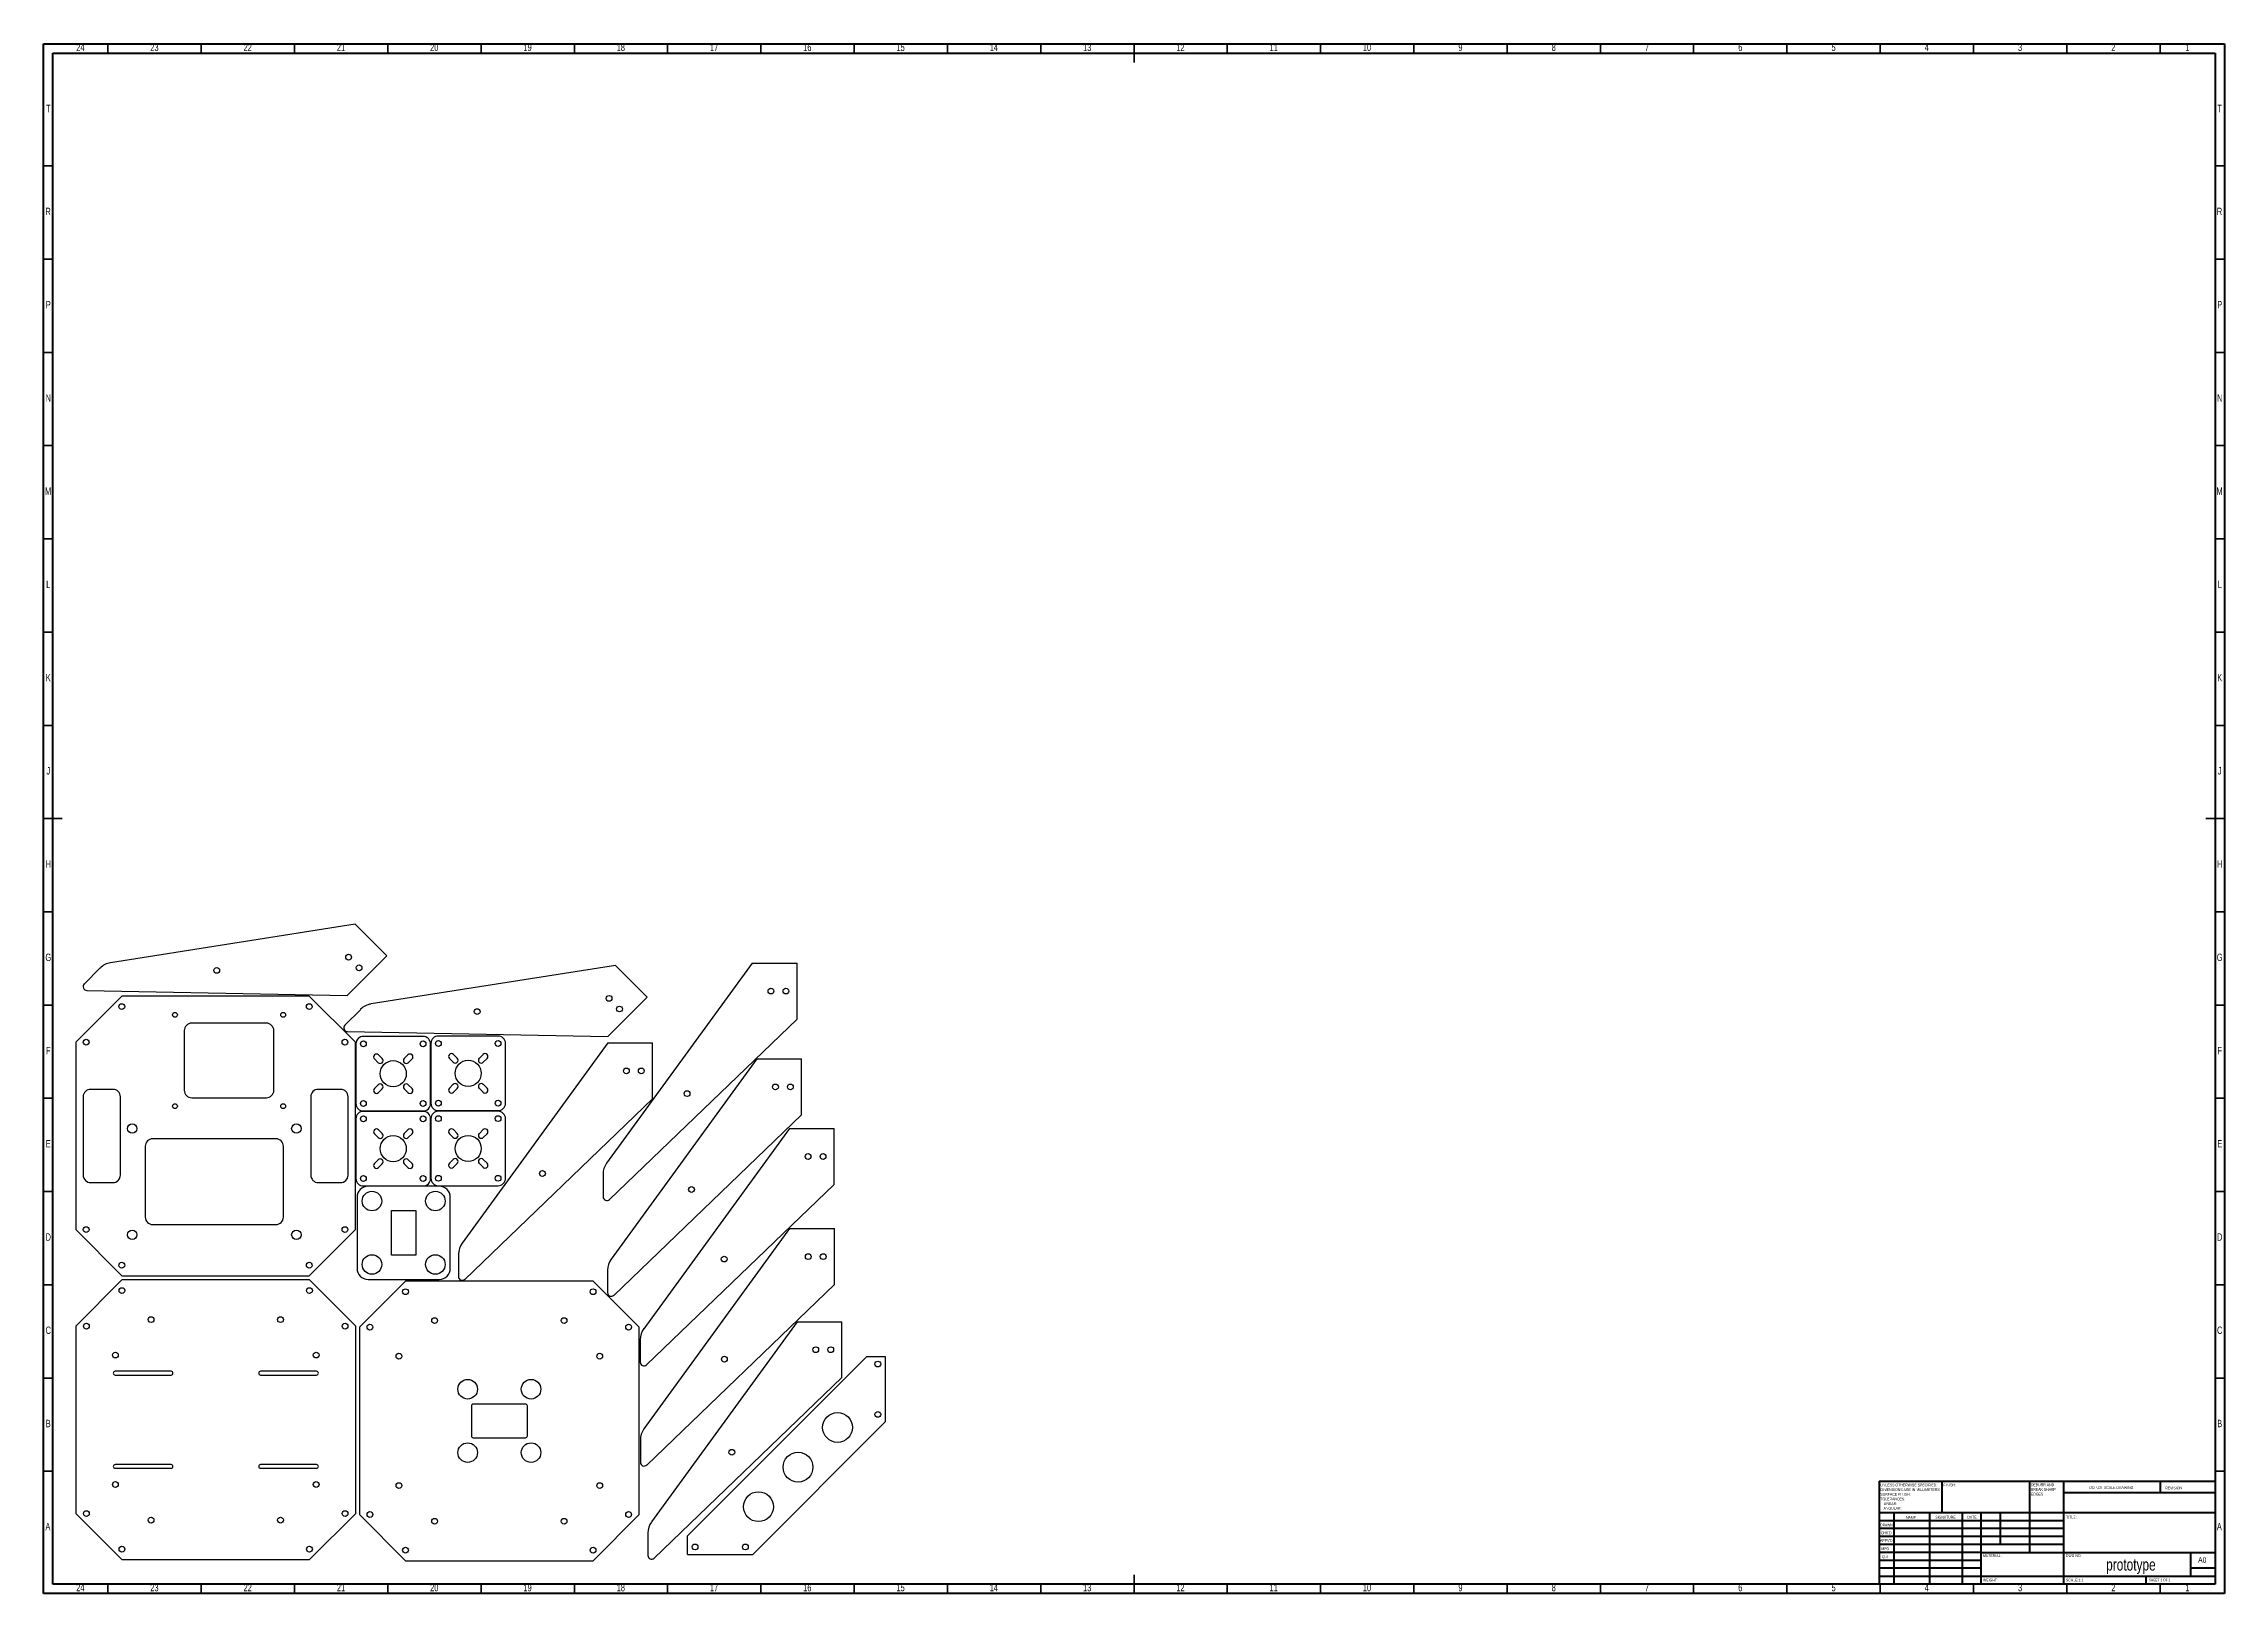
# Model space of a CAD drawing. Header units: millimetres. Extents: x 15 to 1184, y 5 to 836.
import ezdxf

# ---------------------------------------------------------------- set-up
doc = ezdxf.new("R2010")
doc.units = ezdxf.units.MM
doc.styles.add('SLDTEXTSTYLE0', font='TXT', dxfattribs={"width": 0.686449})
doc.styles.add('SLDTEXTSTYLE1', font='TXT', dxfattribs={"width": 0.75})
doc.styles.add('SLDTEXTSTYLE2', font='TXT', dxfattribs={"width": 0.6875})

# ---------------------------------------------------------------- blocks, each defined once
blk = doc.blocks.new('SW_NOTE_0')
at = {"color": 0, "linetype": 'Continuous', "lineweight": 0, "char_height": 1.5, "attachment_point": 1, "style": 'SLDTEXTSTYLE1'}
for s, insert in [('UNLESS OTHERWISE SPECIFIED:', (0, 1.9)), ('TOLERANCES:', (0, -5.6)), ('DIMENSIONS ARE IN MILLIMETERS', (0, -0.6)), ('SURFACE FINISH:', (0, -3.1)), ('ANGULAR:', (1.7, -10.6)), ('LINEAR:', (1.7, -8.1))]:
    blk.add_mtext(s, dxfattribs=dict(at, insert=insert))
blk = doc.blocks.new('SW_NOTE_0_1')
at = {"color": 0, "linetype": 'Continuous', "lineweight": 0, "char_height": 1.5, "attachment_point": 1, "style": 'SLDTEXTSTYLE1'}
for s, insert in [('DEBURR AND', (0, 1.9)), ('BREAK SHARP', (0, -0.6)), ('EDGES', (0, -3.1))]:
    blk.add_mtext(s, dxfattribs=dict(at, insert=insert))

msp = doc.modelspace()

# ---------------------------------------------------------------- linework, layer by layer
at = {"color": 7, "linetype": 'Continuous', "lineweight": 70}
for p, q in [((15, 5), (15, 836)), ((15, 836), (1184, 836)), ((20, 10), (20, 831)), ((20, 831), (1179, 831)), ((1179, 831), (1179, 10)), ((1184, 836), (1184, 5)), ((1184, 5), (15, 5)), ((1179, 10), (20, 10))]:
    msp.add_line(p, q, dxfattribs=at)
at = {"color": 7, "linetype": 'Continuous', "lineweight": 35}
for p, q in [((49.5, 831), (49.5, 836)), ((99.5, 831), (99.5, 836)), ((149.5, 831), (149.5, 836)), ((199.5, 831), (199.5, 836)), ((249.5, 831), (249.5, 836)), ((299.5, 831), (299.5, 836)), ((349.5, 831), (349.5, 836)), ((399.5, 831), (399.5, 836)), ((449.5, 831), (449.5, 836)), ((499.5, 831), (499.5, 836)), ((549.5, 831), (549.5, 836)), ((599.5, 831), (599.5, 836)), ((599.5, 836), (599.5, 826)), ((649.5, 831), (649.5, 836)), ((699.5, 831), (699.5, 836)), ((749.5, 831), (749.5, 836)), ((799.5, 831), (799.5, 836)), ((849.5, 831), (849.5, 836)), ((899.5, 831), (899.5, 836)), ((949.5, 831), (949.5, 836)), ((999.5, 831), (999.5, 836)), ((1049.5, 831), (1049.5, 836)), ((1099.5, 831), (1099.5, 836)), ((1149.5, 831), (1149.5, 836)), ((20, 770.5), (15, 770.5)), ((1179, 770.5), (1184, 770.5)), ((20, 720.5), (15, 720.5)), ((1179, 720.5), (1184, 720.5)), ((20, 670.5), (15, 670.5)), ((1179, 670.5), (1184, 670.5)), ((20, 620.5), (15, 620.5)), ((1179, 620.5), (1184, 620.5)), ((20, 570.5), (15, 570.5)), ((1179, 570.5), (1184, 570.5)), ((20, 520.5), (15, 520.5)), ((1179, 520.5), (1184, 520.5)), ((20, 470.5), (15, 470.5)), ((1179, 470.5), (1184, 470.5)), ((20, 420.5), (15, 420.5)), ((15, 420.5), (25, 420.5)), ((1184, 420.5), (1174, 420.5)), ((1179, 420.5), (1184, 420.5)), ((20, 370.5), (15, 370.5)), ((1179, 370.5), (1184, 370.5)), ((20, 320.5), (15, 320.5)), ((1179, 320.5), (1184, 320.5)), ((20, 270.5), (15, 270.5)), ((1179, 270.5), (1184, 270.5)), ((20, 220.5), (15, 220.5)), ((1179, 220.5), (1184, 220.5)), ((20, 170.5), (15, 170.5)), ((1179, 170.5), (1184, 170.5)), ((20, 120.5), (15, 120.5)), ((1179, 120.5), (1184, 120.5)), ((20, 70.5), (15, 70.5)), ((1179, 70.5), (1184, 70.5)), ((599.5, 5), (599.5, 15)), ((49.5, 10), (49.5, 5)), ((99.5, 10), (99.5, 5)), ((149.5, 10), (149.5, 5)), ((199.5, 10), (199.5, 5)), ((249.5, 10), (249.5, 5)), ((299.5, 10), (299.5, 5)), ((349.5, 10), (349.5, 5)), ((399.5, 10), (399.5, 5)), ((449.5, 10), (449.5, 5)), ((499.5, 10), (499.5, 5)), ((549.5, 10), (549.5, 5)), ((599.5, 10), (599.5, 5)), ((649.5, 10), (649.5, 5)), ((699.5, 10), (699.5, 5)), ((749.5, 10), (749.5, 5)), ((799.5, 10), (799.5, 5)), ((849.5, 10), (849.5, 5)), ((899.5, 10), (899.5, 5)), ((949.5, 10), (949.5, 5)), ((999.5, 10), (999.5, 5)), ((1049.5, 10), (1049.5, 5)), ((1099.5, 10), (1099.5, 5)), ((1149.5, 10), (1149.5, 5))]:
    msp.add_line(p, q, dxfattribs=at)
at = {"color": 7, "linetype": 'Continuous', "lineweight": 25}
for p, q in [((182, 363.9), (50.9, 343.2)), ((182, 363.9), (199, 346.9)), ((45.3, 340.4), (36.8, 331.8)), ((177.8, 325.7), (199, 346.9)), ((321.6, 341.8), (190.5, 321.1)), ((394.9, 343), (316.8, 235.7)), ((321.6, 341.8), (338.6, 324.8)), ((394.9, 343), (418.9, 343)), ((418.9, 313), (418.9, 343)), ((38.2, 328.4), (177.8, 325.7)), ((32.2, 300.6), (56.9, 325.3)), ((157.4, 325.3), (56.9, 325.3)), ((182.2, 300.6), (157.4, 325.3)), ((185, 318.2), (176.4, 309.7)), ((317.4, 303.6), (338.6, 324.8)), ((90.4, 306.8), (90.4, 274.8)), ((134.4, 310.8), (94.4, 310.8)), ((138.4, 274.8), (138.4, 306.8)), ((177.8, 306.3), (317.4, 303.6)), ((318.3, 216.3), (418.9, 313)), ((32.2, 300.6), (32.2, 200.1)), ((182.2, 200.1), (182.2, 300.6)), ((182.4, 299.7), (182.4, 267.7)), ((218.4, 303.7), (186.4, 303.7)), ((196.5, 291.8), (194.5, 293.8)), ((208.3, 291.8), (210.3, 293.8)), ((222.4, 267.7), (222.4, 299.7)), ((222.6, 299.9), (222.6, 267.9)), ((258.6, 303.9), (226.6, 303.9)), ((236.7, 292), (234.7, 294)), ((317.4, 300.2), (239.4, 192.8)), ((248.6, 292), (250.6, 294)), ((262.6, 267.9), (262.6, 299.9)), ((317.4, 300.2), (341.4, 300.2)), ((341.4, 270.2), (341.4, 300.2)), ((194.3, 289.6), (192.3, 291.6)), ((210.5, 289.6), (212.5, 291.6)), ((234.6, 289.8), (232.6, 291.8)), ((250.7, 289.8), (252.7, 291.8)), ((397.3, 291.6), (319.2, 184.2)), ((397.3, 291.6), (421.3, 291.6)), ((421.3, 261.6), (421.3, 291.6)), ((36.2, 271.3), (36.2, 229.3)), ((52.2, 275.3), (40.2, 275.3)), ((56.2, 229.3), (56.2, 271.3)), ((94.4, 270.8), (134.4, 270.8)), ((158.2, 271.3), (158.2, 229.3)), ((174.2, 275.3), (162.2, 275.3)), ((178.2, 229.3), (178.2, 271.3)), ((194.3, 277.8), (192.3, 275.8)), ((196.5, 275.6), (194.5, 273.6)), ((208.3, 275.6), (210.3, 273.6)), ((210.5, 277.8), (212.5, 275.8)), ((234.6, 278), (232.6, 276)), ((236.7, 275.8), (234.7, 273.8)), ((240.8, 173.4), (341.4, 270.2)), ((248.6, 275.8), (250.6, 273.8)), ((250.7, 278), (252.7, 276)), ((182.4, 259.5), (182.4, 227.5)), ((186.4, 263.7), (218.4, 263.7)), ((218.4, 263.5), (186.4, 263.5)), ((222.4, 227.5), (222.4, 259.5)), ((222.6, 259.6), (222.6, 227.6)), ((226.6, 263.9), (258.6, 263.9)), ((258.6, 263.6), (226.6, 263.6)), ((262.6, 227.6), (262.6, 259.6)), ((320.7, 164.8), (421.3, 261.6)), ((139.5, 248.8), (73.5, 248.8)), ((194.3, 249.4), (192.3, 251.4)), ((196.5, 251.6), (194.5, 253.6)), ((208.3, 251.6), (210.3, 253.6)), ((210.5, 249.4), (212.5, 251.4)), ((234.6, 249.5), (232.6, 251.5)), ((236.7, 251.7), (234.7, 253.7)), ((248.6, 251.7), (250.6, 253.7)), ((250.7, 249.5), (252.7, 251.5)), ((414.8, 254.3), (336.7, 146.9)), ((414.8, 254.3), (438.8, 254.3)), ((438.8, 224.3), (438.8, 254.3)), ((69.5, 244.8), (69.5, 206.8)), ((143.5, 206.8), (143.5, 244.8)), ((194.3, 237.6), (192.3, 235.6)), ((196.5, 235.4), (194.5, 233.4)), ((208.3, 235.4), (210.3, 233.4)), ((210.5, 237.6), (212.5, 235.6)), ((234.6, 237.7), (232.6, 235.7)), ((236.7, 235.5), (234.7, 233.5)), ((248.6, 235.5), (250.6, 233.5)), ((250.7, 237.7), (252.7, 235.7)), ((40.2, 225.3), (52.2, 225.3)), ((162.2, 225.3), (174.2, 225.3)), ((186.4, 223.5), (218.4, 223.5)), ((227, 223.4), (189, 223.4)), ((226.6, 223.6), (258.6, 223.6)), ((314.9, 229.8), (314.9, 217.7)), ((338.2, 127.6), (438.8, 224.3)), ((183, 217.4), (183, 179.4)), ((233, 179.4), (233, 217.4)), ((32.2, 200.1), (56.9, 175.3)), ((73.5, 202.8), (139.5, 202.8)), ((182.2, 200.1), (157.4, 175.3)), ((201.5, 210.4), (214.5, 210.4)), ((201.5, 186.4), (201.5, 210.4)), ((214.5, 210.4), (214.5, 186.4)), ((414.9, 200.6), (336.8, 93.2)), ((414.9, 200.6), (438.9, 200.6)), ((438.9, 170.6), (438.9, 200.6)), ((214.5, 186.4), (201.5, 186.4)), ((237.4, 186.9), (237.4, 174.9)), ((317.3, 178.3), (317.3, 166.3)), ((32.3, 148.3), (57, 173.1)), ((56.9, 175.3), (157.4, 175.3)), ((157.5, 173.1), (57, 173.1)), ((182.3, 148.3), (157.5, 173.1)), ((184.3, 147.8), (209, 172.5)), ((189, 173.4), (227, 173.4)), ((309.5, 172.5), (209, 172.5)), ((334.3, 147.8), (309.5, 172.5)), ((338.3, 73.8), (438.9, 170.6)), ((32.3, 148.3), (32.3, 47.8)), ((182.3, 47.8), (182.3, 148.3)), ((184.3, 147.8), (184.3, 47.3)), ((334.3, 47.3), (334.3, 147.8)), ((334.8, 141.1), (334.8, 129)), ((418.9, 150.7), (340.9, 43.3)), ((418.9, 150.7), (442.9, 150.7)), ((442.9, 120.7), (442.9, 150.7)), ((360.2, 35.9), (456.2, 132)), ((456.2, 132), (466.2, 132)), ((466.2, 132), (466.2, 97)), ((83.3, 124.1), (53.3, 124.1)), ((53.3, 122.1), (83.3, 122.1)), ((161.3, 124.1), (131.3, 124.1)), ((131.3, 122.1), (161.3, 122.1)), ((342.3, 23.9), (442.9, 120.7)), ((244.3, 105.5), (244.3, 89.5)), ((273.3, 106.5), (245.3, 106.5)), ((274.3, 89.5), (274.3, 105.5)), ((466.2, 97), (395.2, 25.9)), ((245.3, 88.5), (273.3, 88.5)), ((334.9, 87.3), (334.9, 75.3)), ((83.3, 74.1), (53.3, 74.1)), ((53.3, 72.1), (83.3, 72.1)), ((161.3, 74.1), (131.3, 74.1)), ((131.3, 72.1), (161.3, 72.1)), ((32.3, 47.8), (57, 23.1)), ((182.3, 47.8), (157.5, 23.1)), ((184.3, 47.3), (209, 22.5)), ((334.3, 47.3), (309.5, 22.5)), ((338.9, 37.4), (338.9, 25.4)), ((360.2, 25.9), (360.2, 35.9)), ((360.2, 25.9), (395.2, 25.9)), ((57, 23.1), (157.5, 23.1)), ((209, 22.5), (309.5, 22.5))]:
    msp.add_line(p, q, dxfattribs=at)
at = {"color": 7, "linetype": 'Continuous', "lineweight": 50}
for p, q in [((999, 65.2), (1179, 65.2)), ((999, 65.2), (999, 10)), ((1032.8, 48.2), (1032.8, 65.2)), ((1079.6, 65.2), (1079.6, 27)), ((1097.8, 65.2), (1097.8, 10)), ((1179, 58.9), (1097.8, 58.9)), ((1149.8, 58.9), (1149.8, 65.2)), ((1179, 48.2), (999, 48.2)), ((1006.8, 48.2), (1006.8, 10)), ((1026, 48.2), (1026, 10)), ((1043.4, 48.2), (1043.4, 10)), ((1053.6, 10), (1053.6, 48.2)), ((1064, 31.2), (1064, 48.2)), ((1097.8, 44), (999, 44)), ((1097.8, 39.8), (999, 39.8)), ((1097.8, 35.5), (999, 35.5)), ((1097.8, 31.2), (999, 31.2)), ((1053.6, 27), (999, 27)), ((1053.6, 27), (1179, 27)), ((1166, 14.2), (1166, 27)), ((1053.6, 22.7), (999, 22.7)), ((1053.6, 18.5), (999, 18.5)), ((999, 14.2), (1179, 14.2)), ((1142, 10), (1142, 14.2)), ((1179, 18.5), (1166, 18.5))]:
    msp.add_line(p, q, dxfattribs=at)
at = {"color": 7, "linetype": 'Continuous', "lineweight": 25}
for centre, radius in [((107.8, 339.1), 1.55), ((178.5, 346.2), 1.55), ((184.1, 340.5), 1.55), ((404.9, 328), 1.55), ((412.9, 328), 1.55), ((56.9, 319.7), 1.55), ((85.4, 315.3), 1.3), ((143.4, 315.3), 1.3), ((157.4, 319.7), 1.55), ((247.4, 317), 1.55), ((318.1, 324.1), 1.55), ((323.7, 318.4), 1.55), ((37.8, 300.6), 1.55), ((176.5, 300.6), 1.55), ((186.4, 299.7), 1.55), ((218.4, 299.7), 1.55), ((226.6, 299.9), 1.55), ((258.6, 299.9), 1.55), ((202.4, 283.7), 7), ((242.6, 283.9), 7), ((327.4, 285.2), 1.55), ((335.4, 285.2), 1.55), ((186.4, 267.7), 1.55), ((218.4, 267.7), 1.55), ((226.6, 267.9), 1.55), ((258.6, 267.9), 1.55), ((359.9, 273), 1.55), ((407.3, 276.6), 1.55), ((415.3, 276.6), 1.55), ((85.4, 266.3), 1.3), ((143.4, 266.3), 1.3), ((186.4, 259.5), 1.55), ((218.4, 259.5), 1.55), ((226.6, 259.6), 1.55), ((258.6, 259.6), 1.55), ((62.5, 254.3), 2.55), ((150.5, 254.3), 2.55), ((202.4, 243.5), 7), ((242.6, 243.6), 7), ((424.8, 239.3), 1.55), ((432.8, 239.3), 1.55), ((186.4, 227.5), 1.55), ((218.4, 227.5), 1.55), ((226.6, 227.6), 1.55), ((258.6, 227.6), 1.55), ((282.4, 230.2), 1.55), ((362.3, 221.6), 1.55), ((191, 215.4), 5.25), ((225, 215.4), 5.25), ((37.8, 200.1), 1.55), ((62.5, 197.3), 2.55), ((150.5, 197.3), 2.55), ((176.5, 200.1), 1.55), ((424.9, 185.6), 1.55), ((432.9, 185.6), 1.55), ((56.9, 181), 1.55), ((157.4, 181), 1.55), ((191, 181.4), 5.25), ((225, 181.4), 5.25), ((379.8, 184.3), 1.55), ((57, 167.4), 1.55), ((157.5, 167.4), 1.55), ((209, 166.8), 1.55), ((309.5, 166.8), 1.55), ((72.6, 151.8), 1.55), ((142, 151.8), 1.55), ((224.6, 151.3), 1.55), ((294, 151.3), 1.55), ((37.9, 148.3), 1.55), ((176.6, 148.3), 1.55), ((189.9, 147.8), 1.55), ((328.6, 147.8), 1.55), ((53.5, 132.8), 1.55), ((161.1, 132.8), 1.55), ((205.5, 132.2), 1.55), ((313.1, 132.2), 1.55), ((379.9, 130.6), 1.55), ((428.9, 135.7), 1.55), ((436.9, 135.7), 1.55), ((462.2, 128), 1.55), ((242.3, 114.5), 5.25), ((276.3, 114.5), 5.25), ((440.6, 94), 8), ((462.2, 101), 1.55), ((242.3, 80.5), 5.25), ((276.3, 80.5), 5.25), ((383.9, 80.7), 1.55), ((419.4, 72.7), 8), ((53.5, 63.4), 1.55), ((161.1, 63.4), 1.55), ((205.5, 62.8), 1.55), ((313.1, 62.8), 1.55), ((398.2, 51.5), 8), ((37.9, 47.8), 1.55), ((176.6, 47.8), 1.55), ((189.9, 47.3), 1.55), ((328.6, 47.3), 1.55), ((72.6, 44.3), 1.55), ((142, 44.3), 1.55), ((224.6, 43.7), 1.55), ((294, 43.7), 1.55), ((57, 28.7), 1.55), ((157.5, 28.7), 1.55), ((209, 28.2), 1.55), ((309.5, 28.2), 1.55), ((364.2, 29.9), 1.55), ((391.2, 29.9), 1.55)]:
    msp.add_circle(centre, radius, dxfattribs=at)
for centre, radius, start, end in [((52.4, 333.3), 10, 98.9726, 135), ((38.2, 330.4), 2, 135, 268.8767), ((192, 311.2), 10, 98.9726, 135), ((94.4, 306.8), 4, 90, 180), ((134.4, 306.8), 4, 0, 90), ((177.9, 308.3), 2, 135, 268.8767), ((186.4, 299.7), 4, 90, 180), ((193.4, 292.7), 1.55, 45, 225), ((211.4, 292.7), 1.55, 315, 135), ((218.4, 299.7), 4, 0, 90), ((226.6, 299.9), 4, 90, 180), ((233.6, 292.9), 1.55, 45, 225), ((251.6, 292.9), 1.55, 315, 135), ((258.6, 299.9), 4, 0, 90), ((195.4, 290.7), 1.55, 225, 45), ((209.4, 290.7), 1.55, 135, 315), ((235.6, 290.9), 1.55, 225, 45), ((249.6, 290.9), 1.55, 135, 315), ((40.2, 271.3), 4, 90, 180), ((52.2, 271.3), 4, 0, 90), ((94.4, 274.8), 4, 180, 270), ((134.4, 274.8), 4, 270, 0), ((162.2, 271.3), 4, 90, 180), ((174.2, 271.3), 4, 0, 90), ((193.4, 274.7), 1.55, 135, 315), ((195.4, 276.7), 1.55, 315, 135), ((209.4, 276.7), 1.55, 45, 225), ((211.4, 274.7), 1.55, 225, 45), ((233.6, 274.9), 1.55, 135, 315), ((235.6, 276.9), 1.55, 315, 135), ((249.6, 276.9), 1.55, 45, 225), ((251.6, 274.9), 1.55, 225, 45), ((186.4, 267.7), 4, 180, 270), ((186.4, 259.5), 4, 90, 180), ((218.4, 267.7), 4, 270, 0), ((218.4, 259.5), 4, 0, 90), ((226.6, 267.9), 4, 180, 270), ((226.6, 259.6), 4, 90, 180), ((258.6, 267.9), 4, 270, 0), ((258.6, 259.6), 4, 0, 90), ((73.5, 244.8), 4, 90, 180), ((139.5, 244.8), 4, 0, 90), ((193.4, 252.5), 1.55, 45, 225), ((195.4, 250.5), 1.55, 225, 45), ((209.4, 250.5), 1.55, 135, 315), ((211.4, 252.5), 1.55, 315, 135), ((233.6, 252.6), 1.55, 45, 225), ((235.6, 250.6), 1.55, 225, 45), ((249.6, 250.6), 1.55, 135, 315), ((251.6, 252.6), 1.55, 315, 135), ((193.4, 234.5), 1.55, 135, 315), ((195.4, 236.5), 1.55, 315, 135), ((209.4, 236.5), 1.55, 45, 225), ((211.4, 234.5), 1.55, 225, 45), ((233.6, 234.6), 1.55, 135, 315), ((235.6, 236.6), 1.55, 315, 135), ((249.6, 236.6), 1.55, 45, 225), ((251.6, 234.6), 1.55, 225, 45), ((324.9, 229.8), 10, 143.9726, 180), ((40.2, 229.3), 4, 180, 270), ((52.2, 229.3), 4, 270, 0), ((162.2, 229.3), 4, 180, 270), ((174.2, 229.3), 4, 270, 0), ((186.4, 227.5), 4, 180, 270), ((189, 217.4), 6, 90, 180), ((218.4, 227.5), 4, 270, 0), ((226.6, 227.6), 4, 180, 270), ((227, 217.4), 6, 0, 90), ((258.6, 227.6), 4, 270, 0), ((316.9, 217.7), 2, 180, 313.8767), ((73.5, 206.8), 4, 180, 270), ((139.5, 206.8), 4, 270, 0), ((247.4, 186.9), 10, 143.9726, 180), ((189, 179.4), 6, 180, 270), ((227, 179.4), 6, 270, 0), ((327.3, 178.3), 10, 143.9726, 180), ((239.4, 174.9), 2, 180, 313.8767), ((319.3, 166.3), 2, 180, 313.8767), ((344.8, 141.1), 10, 143.9726, 180), ((336.8, 129), 2, 180, 313.8767), ((53.3, 123.1), 1, 90, 270), ((83.3, 123.1), 1, 270, 90), ((131.3, 123.1), 1, 90, 270), ((161.3, 123.1), 1, 270, 90), ((245.3, 105.5), 1, 90, 180), ((273.3, 105.5), 1, 0, 90), ((245.3, 89.5), 1, 180, 270), ((273.3, 89.5), 1, 270, 0), ((344.9, 87.3), 10, 143.9726, 180), ((53.3, 73.1), 1, 90, 270), ((83.3, 73.1), 1, 270, 90), ((131.3, 73.1), 1, 90, 270), ((161.3, 73.1), 1, 270, 90), ((336.9, 75.3), 2, 180, 313.8767), ((348.9, 37.4), 10, 143.9726, 180), ((340.9, 25.4), 2, 180, 313.8767)]:
    msp.add_arc(centre, radius, start, end, dxfattribs=at)

# ---------------------------------------------------------------- block references
at = {"color": 7, "linetype": 'Continuous', "lineweight": 0}
for name, p in [('SW_NOTE_0', (999.6, 62)), ('SW_NOTE_0_1', (1080.3, 62.1))]:
    msp.add_blockref(name, p, dxfattribs=at)

# ---------------------------------------------------------------- texts
for s, insert, char_height, attachment_point, style in [('24', (34.7, 836.1), 3.97, 2, 'SLDTEXTSTYLE1'), ('23', (74.4, 836.1), 3.97, 2, 'SLDTEXTSTYLE1'), ('22', (124.4, 836.1), 3.97, 2, 'SLDTEXTSTYLE1'), ('21', (174.4, 836.1), 3.97, 2, 'SLDTEXTSTYLE1'), ('20', (224.4, 836.1), 3.97, 2, 'SLDTEXTSTYLE1'), ('19', (274.4, 836.1), 3.97, 2, 'SLDTEXTSTYLE1'), ('18', (324.4, 836.1), 3.97, 2, 'SLDTEXTSTYLE1'), ('17', (374.4, 836.1), 3.97, 2, 'SLDTEXTSTYLE1'), ('16', (424.4, 836.1), 3.97, 2, 'SLDTEXTSTYLE1'), ('15', (474.4, 836.1), 3.97, 2, 'SLDTEXTSTYLE1'), ('14', (524.4, 836.1), 3.97, 2, 'SLDTEXTSTYLE1'), ('13', (574.4, 836.1), 3.97, 2, 'SLDTEXTSTYLE1'), ('12', (624.4, 836.1), 3.97, 2, 'SLDTEXTSTYLE1'), ('11', (674.4, 836.1), 3.97, 2, 'SLDTEXTSTYLE1'), ('10', (724.4, 836.1), 3.97, 2, 'SLDTEXTSTYLE1'), ('9', (774.5, 836.1), 3.97, 2, 'SLDTEXTSTYLE1'), ('8', (824.5, 836.1), 3.97, 2, 'SLDTEXTSTYLE1'), ('7', (874.5, 836.1), 3.97, 2, 'SLDTEXTSTYLE1'), ('6', (924.5, 836.1), 3.97, 2, 'SLDTEXTSTYLE1'), ('5', (974.5, 836.1), 3.97, 2, 'SLDTEXTSTYLE1'), ('4', (1024.5, 836.1), 3.97, 2, 'SLDTEXTSTYLE1'), ('3', (1074.5, 836.1), 3.97, 2, 'SLDTEXTSTYLE1'), ('2', (1124.5, 836.1), 3.97, 2, 'SLDTEXTSTYLE1'), ('1', (1164.2, 836.1), 3.97, 2, 'SLDTEXTSTYLE1'), ('T', (17.5, 803.3), 3.97, 2, 'SLDTEXTSTYLE1'), ('T', (1181.5, 803.3), 3.97, 2, 'SLDTEXTSTYLE1'), ('R', (17.4, 748.1), 3.97, 2, 'SLDTEXTSTYLE1'), ('R', (1181.4, 748.1), 3.97, 2, 'SLDTEXTSTYLE1'), ('P', (17.5, 698.1), 3.97, 2, 'SLDTEXTSTYLE1'), ('P', (1181.5, 698.1), 3.97, 2, 'SLDTEXTSTYLE1'), ('N', (17.5, 648.1), 3.97, 2, 'SLDTEXTSTYLE1'), ('N', (1181.5, 648.1), 3.97, 2, 'SLDTEXTSTYLE1'), ('M', (17.4, 598.1), 3.97, 2, 'SLDTEXTSTYLE1'), ('M', (1181.4, 598.1), 3.97, 2, 'SLDTEXTSTYLE1'), ('L', (17.5, 548.1), 3.97, 2, 'SLDTEXTSTYLE1'), ('L', (1181.5, 548.1), 3.97, 2, 'SLDTEXTSTYLE1'), ('K', (17.5, 498.1), 3.97, 2, 'SLDTEXTSTYLE1'), ('K', (1181.5, 498.1), 3.97, 2, 'SLDTEXTSTYLE1'), ('J', (17.5, 448.1), 3.97, 2, 'SLDTEXTSTYLE1'), ('J', (1181.5, 448.1), 3.97, 2, 'SLDTEXTSTYLE1'), ('H', (17.5, 398.1), 3.97, 2, 'SLDTEXTSTYLE1'), ('H', (1181.5, 398.1), 3.97, 2, 'SLDTEXTSTYLE1'), ('G', (17.5, 348.1), 3.97, 2, 'SLDTEXTSTYLE1'), ('G', (1181.5, 348.1), 3.97, 2, 'SLDTEXTSTYLE1'), ('F', (17.5, 298.1), 3.97, 2, 'SLDTEXTSTYLE1'), ('F', (1181.5, 298.1), 3.97, 2, 'SLDTEXTSTYLE1'), ('E', (17.5, 248.1), 3.97, 2, 'SLDTEXTSTYLE1'), ('E', (1181.5, 248.1), 3.97, 2, 'SLDTEXTSTYLE1'), ('D', (17.5, 198.1), 3.97, 2, 'SLDTEXTSTYLE1'), ('D', (1181.5, 198.1), 3.97, 2, 'SLDTEXTSTYLE1'), ('C', (17.5, 148.1), 3.97, 2, 'SLDTEXTSTYLE1'), ('C', (1181.5, 148.1), 3.97, 2, 'SLDTEXTSTYLE1'), ('B', (17.5, 98.1), 3.97, 2, 'SLDTEXTSTYLE1'), ('B', (1181.5, 98.1), 3.97, 2, 'SLDTEXTSTYLE1'), ('FINISH:', (1033.4, 63.9), 1.5, 1, 'SLDTEXTSTYLE1'), ('DO NOT SCALE DRAWING', (1111.6, 62.5), 1.5, 1, 'SLDTEXTSTYLE1'), ('REVISION', (1152.3, 62.3), 1.5, 1, 'SLDTEXTSTYLE1'), ('A', (17.3, 42.8), 3.97, 2, 'SLDTEXTSTYLE1'), ('DRAWN', (999.6, 42.4), 1.5, 1, 'SLDTEXTSTYLE0'), ("CHK'D", (999.9, 38.2), 1.5, 1, 'SLDTEXTSTYLE1'), ('NAME', (1013.3, 46.5), 1.5, 1, 'SLDTEXTSTYLE1'), ('SIGNATURE', (1029, 46.6), 1.5, 1, 'SLDTEXTSTYLE1'), ('DATE', (1046.2, 46.6), 1.5, 1, 'SLDTEXTSTYLE1'), ('TITLE:', (1099.1, 46.6), 1.5, 1, 'SLDTEXTSTYLE1'), ('A', (1181.3, 42.8), 3.97, 2, 'SLDTEXTSTYLE1'), ("APPV'D", (999.4, 34.1), 1.5, 1, 'SLDTEXTSTYLE1'), ('MFG', (1000.1, 29.7), 1.5, 1, 'SLDTEXTSTYLE1'), ('Q.A', (1000.5, 25.5), 1.5, 1, 'SLDTEXTSTYLE1'), ('MATERIAL:', (1054.6, 26), 1.5, 1, 'SLDTEXTSTYLE1'), ('DWG NO.', (1099, 26), 1.5, 1, 'SLDTEXTSTYLE1'), ('A0', (1169.9, 24.4), 2.91, 1, 'SLDTEXTSTYLE1'), ('WEIGHT:', (1054.6, 12.9), 1.5, 1, 'SLDTEXTSTYLE1'), ('SCALE:1:1', (1099.1, 12.9), 1.5, 1, 'SLDTEXTSTYLE1'), ('prototype', (1133.9, 23.6), 6.35, 2, 'SLDTEXTSTYLE1'), ('SHEET 1 OF 1', (1143.5, 12.9), 1.5, 1, 'SLDTEXTSTYLE2'), ('24', (34.7, 10.1), 3.97, 2, 'SLDTEXTSTYLE1'), ('23', (74.4, 10.1), 3.97, 2, 'SLDTEXTSTYLE1'), ('22', (124.4, 10.1), 3.97, 2, 'SLDTEXTSTYLE1'), ('21', (174.4, 10.1), 3.97, 2, 'SLDTEXTSTYLE1'), ('20', (224.4, 10.1), 3.97, 2, 'SLDTEXTSTYLE1'), ('19', (274.4, 10.1), 3.97, 2, 'SLDTEXTSTYLE1'), ('18', (324.4, 10.1), 3.97, 2, 'SLDTEXTSTYLE1'), ('17', (374.4, 10.1), 3.97, 2, 'SLDTEXTSTYLE1'), ('16', (424.4, 10.1), 3.97, 2, 'SLDTEXTSTYLE1'), ('15', (474.4, 10.1), 3.97, 2, 'SLDTEXTSTYLE1'), ('14', (524.4, 10.1), 3.97, 2, 'SLDTEXTSTYLE1'), ('13', (574.4, 10.1), 3.97, 2, 'SLDTEXTSTYLE1'), ('12', (624.4, 10.1), 3.97, 2, 'SLDTEXTSTYLE1'), ('11', (674.4, 10.1), 3.97, 2, 'SLDTEXTSTYLE1'), ('10', (724.4, 10.1), 3.97, 2, 'SLDTEXTSTYLE1'), ('9', (774.5, 10.1), 3.97, 2, 'SLDTEXTSTYLE1'), ('8', (824.5, 10.1), 3.97, 2, 'SLDTEXTSTYLE1'), ('7', (874.5, 10.1), 3.97, 2, 'SLDTEXTSTYLE1'), ('6', (924.5, 10.1), 3.97, 2, 'SLDTEXTSTYLE1'), ('5', (974.5, 10.1), 3.97, 2, 'SLDTEXTSTYLE1'), ('4', (1024.5, 10.1), 3.97, 2, 'SLDTEXTSTYLE1'), ('3', (1074.5, 10.1), 3.97, 2, 'SLDTEXTSTYLE1'), ('2', (1124.5, 10.1), 3.97, 2, 'SLDTEXTSTYLE1'), ('1', (1164.2, 10.1), 3.97, 2, 'SLDTEXTSTYLE1')]:
    msp.add_mtext(s, dxfattribs=dict(at, insert=insert, char_height=char_height, attachment_point=attachment_point, style=style))

doc.saveas('drawing.dxf')
